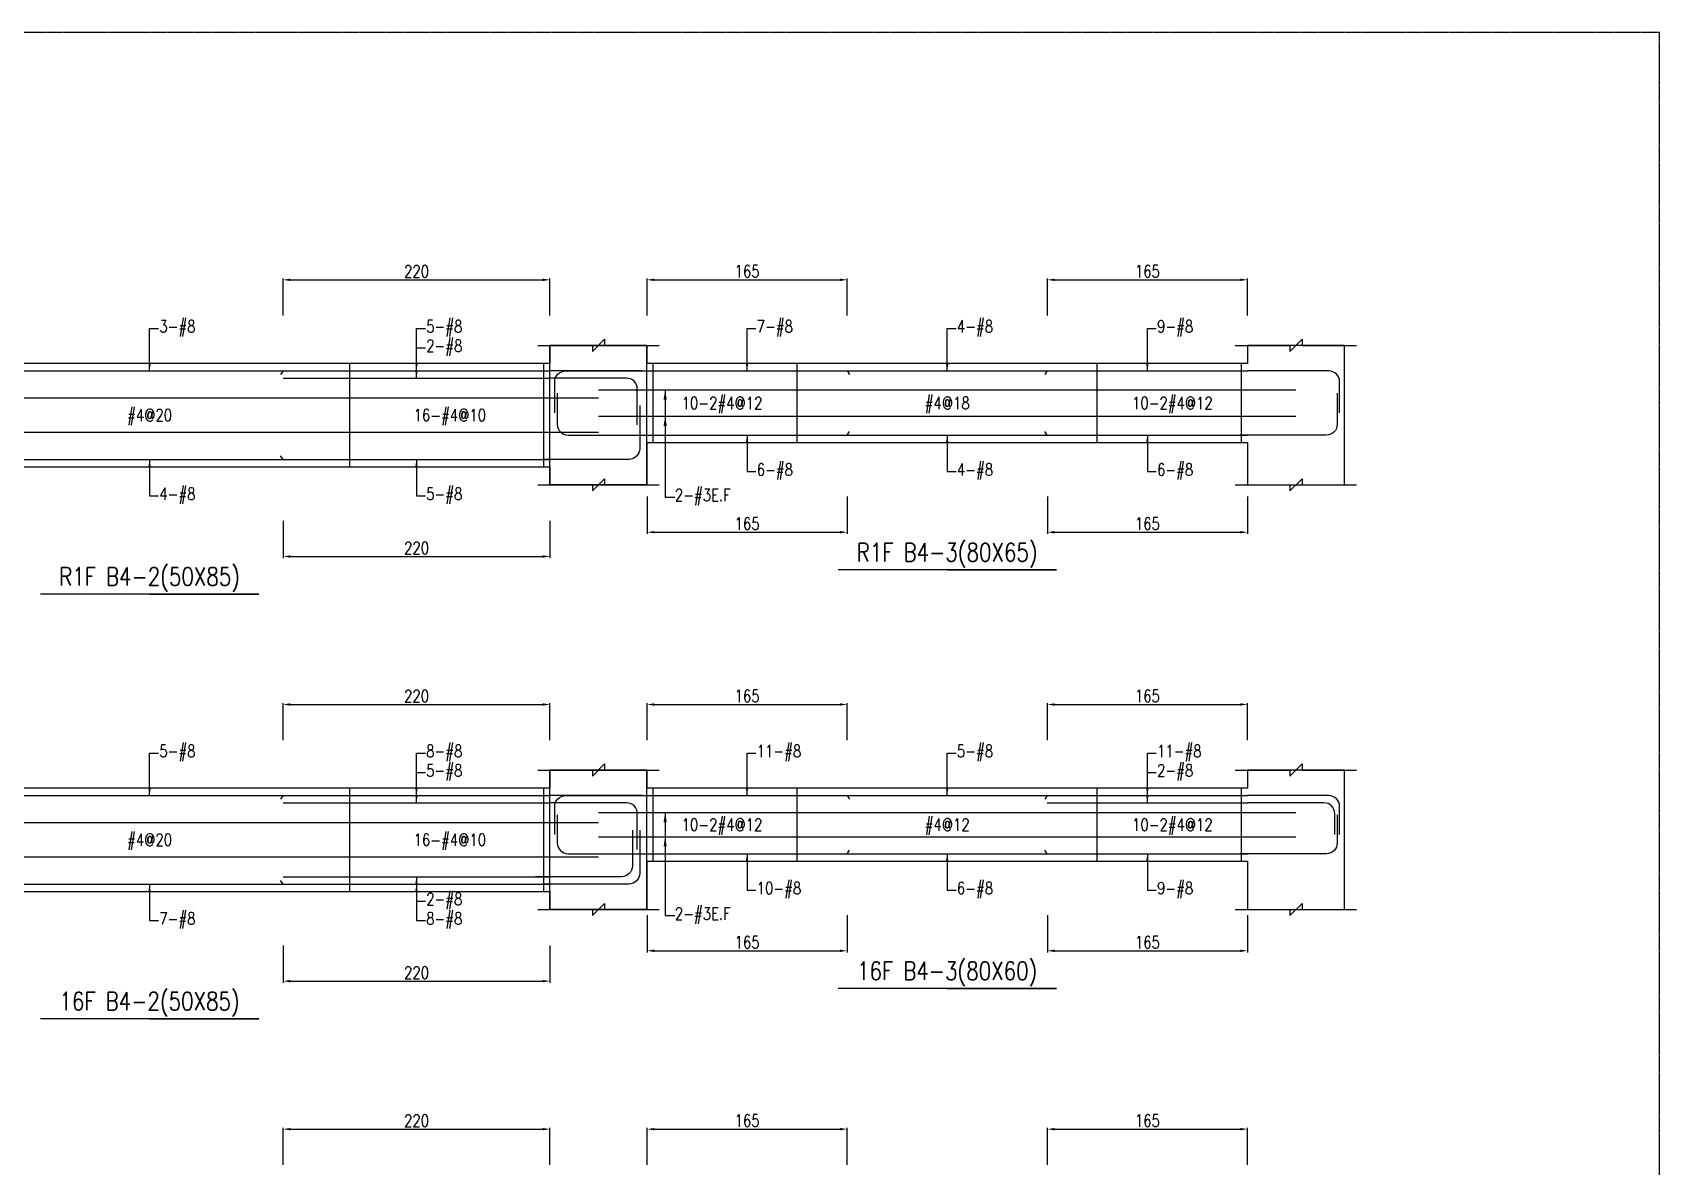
# Model space of a CAD drawing. Header units: millimetres. Extents: x 0 to 84580, y -12276 to 4373.
# Drawn here: x 50636 to 51977, y 1134 to 2069 of the extents above; entities that cross this region are included whole.
import ezdxf
from ezdxf.enums import TextEntityAlignment as Align

# ---------------------------------------------------------------- set-up
doc = ezdxf.new("R2010")
doc.units = ezdxf.units.MM
doc.header["$MEASUREMENT"] = 0
doc.linetypes.add('CENTER', pattern=[2, 1.25, -0.25, 0.25, -0.25])
for name, color, linetype in [('S-DIM', 2, 'Continuous'), ('S-GRID', 1, 'CENTER'), ('S-LEADER', 2, 'Continuous'), ('S-RC', 130, 'Continuous'), ('S-REINF', 6, 'Continuous'), ('S-TEXT', 2, 'Continuous')]:
    doc.layers.add(name, color=color, linetype=linetype)
doc.styles.add('CS4', font='romans.shx', dxfattribs={"width": 0.8, "bigfont": 'lsp.shx'})
doc.styles.get("Standard").update_dxf_attribs({"font": 'arial.ttf'})
doc.dimstyles.new('ISO-25', dxfattribs={"dimtxt": 2.5, "dimasz": 2.5, "dimexe": 1.25, "dimexo": 0.625, "dimtad": 1, "dimtxsty": 'Standard', "dimcen": 2.5, "dimadec": 0, "dimazin": 0, "dimtfac": 1, "dimtmove": 0, "dimatfit": 3, "dimfxl": 0, "dimarcsym": 0})

# ---------------------------------------------------------------- blocks, each defined once
blk = doc.blocks.new('*D663')
at = {"layer": 'DEFPOINTS', "color": 0, "transparency": 16777216}
for p in [(51062.4, 1165.2), (50842.4, 1135.2), (51062.4, 1135.2)]:
    blk.add_point(p, dxfattribs=at)
at = {"layer": 'S-DIM', "color": 0, "lineweight": -2, "transparency": 16777216}
for p, q in [((50842.4, 1135.8), (50842.4, 1166.4)), ((50848.4, 1165.2), (51056.4, 1165.2)), ((51062.4, 1135.8), (51062.4, 1166.4))]:
    blk.add_line(p, q, dxfattribs=at)
at = {"layer": 'S-DIM', "color": 0, "transparency": 16777216}
for points in [[(50848.4, 1166.2), (50848.4, 1164.2), (50842.4, 1165.2)], [(51056.4, 1166.2), (51056.4, 1164.2), (51062.4, 1165.2)]]:
    blk.add_solid(points, dxfattribs=at)
at = {"layer": 'S-DIM', "color": 0, "transparency": 16777216, "insert": (50952.4, 1172.2), "char_height": 10, "attachment_point": 5, "style": 'CS4'}
blk.add_mtext('220', dxfattribs=at)
blk = doc.blocks.new('*D675')
at = {"layer": 'DEFPOINTS', "color": 0, "transparency": 16777216}
for p in [(51062.4, 1515.2), (50842.4, 1485.2), (51062.4, 1485.2)]:
    blk.add_point(p, dxfattribs=at)
at = {"layer": 'S-DIM', "color": 0, "lineweight": -2, "transparency": 16777216}
for p, q in [((50842.4, 1485.8), (50842.4, 1516.4)), ((51062.4, 1485.8), (51062.4, 1516.4)), ((50848.4, 1515.2), (51056.4, 1515.2))]:
    blk.add_line(p, q, dxfattribs=at)
at = {"layer": 'S-DIM', "color": 0, "transparency": 16777216}
for points in [[(50848.4, 1516.2), (50848.4, 1514.2), (50842.4, 1515.2)], [(51056.4, 1516.2), (51056.4, 1514.2), (51062.4, 1515.2)]]:
    blk.add_solid(points, dxfattribs=at)
at = {"layer": 'S-DIM', "color": 0, "transparency": 16777216, "insert": (50952.4, 1522.2), "char_height": 10, "attachment_point": 5, "style": 'CS4'}
blk.add_mtext('220', dxfattribs=at)
blk = doc.blocks.new('*D677')
at = {"layer": 'DEFPOINTS', "color": 0, "transparency": 16777216}
for p in [(50842.4, 1317.2), (51062.4, 1317.2), (51062.4, 1287.2)]:
    blk.add_point(p, dxfattribs=at)
at = {"layer": 'S-DIM', "color": 0, "lineweight": -2, "transparency": 16777216}
for p, q in [((50842.4, 1316.5), (50842.4, 1285.9)), ((51062.4, 1316.5), (51062.4, 1285.9)), ((50848.4, 1287.2), (51056.4, 1287.2))]:
    blk.add_line(p, q, dxfattribs=at)
at = {"layer": 'S-DIM', "color": 0, "transparency": 16777216}
for points in [[(50848.4, 1288.2), (50848.4, 1286.2), (50842.4, 1287.2)], [(51056.4, 1288.2), (51056.4, 1286.2), (51062.4, 1287.2)]]:
    blk.add_solid(points, dxfattribs=at)
at = {"layer": 'S-DIM', "color": 0, "transparency": 16777216, "insert": (50952.4, 1294.2), "char_height": 10, "attachment_point": 5, "style": 'CS4'}
blk.add_mtext('220', dxfattribs=at)
blk = doc.blocks.new('*D679')
at = {"layer": 'DEFPOINTS', "color": 0, "transparency": 16777216}
for p in [(51062.4, 1865.2), (50842.4, 1835.2), (51062.4, 1835.2)]:
    blk.add_point(p, dxfattribs=at)
at = {"layer": 'S-DIM', "color": 0, "lineweight": -2, "transparency": 16777216}
for p, q in [((50842.4, 1835.8), (50842.4, 1866.4)), ((50848.4, 1865.2), (51056.4, 1865.2)), ((51062.4, 1835.8), (51062.4, 1866.4))]:
    blk.add_line(p, q, dxfattribs=at)
at = {"layer": 'S-DIM', "color": 0, "transparency": 16777216}
for points in [[(50848.4, 1866.2), (50848.4, 1864.2), (50842.4, 1865.2)], [(51056.4, 1866.2), (51056.4, 1864.2), (51062.4, 1865.2)]]:
    blk.add_solid(points, dxfattribs=at)
at = {"layer": 'S-DIM', "color": 0, "transparency": 16777216, "insert": (50952.4, 1872.2), "char_height": 10, "attachment_point": 5, "style": 'CS4'}
blk.add_mtext('220', dxfattribs=at)
blk = doc.blocks.new('*D681')
at = {"layer": 'DEFPOINTS', "color": 0, "transparency": 16777216}
for p in [(50842.4, 1667.2), (51062.4, 1667.2), (51062.4, 1637.2)]:
    blk.add_point(p, dxfattribs=at)
at = {"layer": 'S-DIM', "color": 0, "lineweight": -2, "transparency": 16777216}
for p, q in [((50842.4, 1666.5), (50842.4, 1635.9)), ((51062.4, 1666.5), (51062.4, 1635.9)), ((50848.4, 1637.2), (51056.4, 1637.2))]:
    blk.add_line(p, q, dxfattribs=at)
at = {"layer": 'S-DIM', "color": 0, "transparency": 16777216}
for points in [[(50848.4, 1638.2), (50848.4, 1636.2), (50842.4, 1637.2)], [(51056.4, 1638.2), (51056.4, 1636.2), (51062.4, 1637.2)]]:
    blk.add_solid(points, dxfattribs=at)
at = {"layer": 'S-DIM', "color": 0, "transparency": 16777216, "insert": (50952.4, 1644.2), "char_height": 10, "attachment_point": 5, "style": 'CS4'}
blk.add_mtext('220', dxfattribs=at)
blk = doc.blocks.new('*D682')
at = {"layer": 'DEFPOINTS', "color": 0, "transparency": 16777216}
for p in [(51307.4, 1165.2), (51142.4, 1135.2), (51307.4, 1135.2)]:
    blk.add_point(p, dxfattribs=at)
at = {"layer": 'S-DIM', "color": 0, "lineweight": -2, "transparency": 16777216}
for p, q in [((51142.4, 1135.8), (51142.4, 1166.4)), ((51148.4, 1165.2), (51301.4, 1165.2)), ((51307.4, 1135.8), (51307.4, 1166.4))]:
    blk.add_line(p, q, dxfattribs=at)
at = {"layer": 'S-DIM', "color": 0, "transparency": 16777216}
for points in [[(51148.4, 1166.2), (51148.4, 1164.2), (51142.4, 1165.2)], [(51301.4, 1166.2), (51301.4, 1164.2), (51307.4, 1165.2)]]:
    blk.add_solid(points, dxfattribs=at)
at = {"layer": 'S-DIM', "color": 0, "transparency": 16777216, "insert": (51224.9, 1172.2), "char_height": 10, "attachment_point": 5, "style": 'CS4'}
blk.add_mtext('165', dxfattribs=at)
blk = doc.blocks.new('*D683')
at = {"layer": 'DEFPOINTS', "color": 0, "transparency": 16777216}
for p in [(51637.4, 1165.2), (51472.4, 1135.2), (51637.4, 1135.2)]:
    blk.add_point(p, dxfattribs=at)
at = {"layer": 'S-DIM', "color": 0, "lineweight": -2, "transparency": 16777216}
for p, q in [((51472.4, 1135.8), (51472.4, 1166.4)), ((51478.4, 1165.2), (51631.4, 1165.2)), ((51637.4, 1135.8), (51637.4, 1166.4))]:
    blk.add_line(p, q, dxfattribs=at)
at = {"layer": 'S-DIM', "color": 0, "transparency": 16777216}
for points in [[(51478.4, 1166.2), (51478.4, 1164.2), (51472.4, 1165.2)], [(51631.4, 1166.2), (51631.4, 1164.2), (51637.4, 1165.2)]]:
    blk.add_solid(points, dxfattribs=at)
at = {"layer": 'S-DIM', "color": 0, "transparency": 16777216, "insert": (51554.9, 1172.2), "char_height": 10, "attachment_point": 5, "style": 'CS4'}
blk.add_mtext('165', dxfattribs=at)
blk = doc.blocks.new('*D686')
at = {"layer": 'DEFPOINTS', "color": 0, "transparency": 16777216}
for p in [(51307.4, 1515.2), (51142.4, 1485.2), (51307.4, 1485.2)]:
    blk.add_point(p, dxfattribs=at)
at = {"layer": 'S-DIM', "color": 0, "lineweight": -2, "transparency": 16777216}
for p, q in [((51142.4, 1485.8), (51142.4, 1516.4)), ((51307.4, 1485.8), (51307.4, 1516.4)), ((51148.4, 1515.2), (51301.4, 1515.2))]:
    blk.add_line(p, q, dxfattribs=at)
at = {"layer": 'S-DIM', "color": 0, "transparency": 16777216}
for points in [[(51148.4, 1516.2), (51148.4, 1514.2), (51142.4, 1515.2)], [(51301.4, 1516.2), (51301.4, 1514.2), (51307.4, 1515.2)]]:
    blk.add_solid(points, dxfattribs=at)
at = {"layer": 'S-DIM', "color": 0, "transparency": 16777216, "insert": (51224.9, 1522.2), "char_height": 10, "attachment_point": 5, "style": 'CS4'}
blk.add_mtext('165', dxfattribs=at)
blk = doc.blocks.new('*D687')
at = {"layer": 'DEFPOINTS', "color": 0, "transparency": 16777216}
for p in [(51637.4, 1515.2), (51472.4, 1485.2), (51637.4, 1485.2)]:
    blk.add_point(p, dxfattribs=at)
at = {"layer": 'S-DIM', "color": 0, "lineweight": -2, "transparency": 16777216}
for p, q in [((51472.4, 1485.8), (51472.4, 1516.4)), ((51637.4, 1485.8), (51637.4, 1516.4)), ((51478.4, 1515.2), (51631.4, 1515.2))]:
    blk.add_line(p, q, dxfattribs=at)
at = {"layer": 'S-DIM', "color": 0, "transparency": 16777216}
for points in [[(51478.4, 1516.2), (51478.4, 1514.2), (51472.4, 1515.2)], [(51631.4, 1516.2), (51631.4, 1514.2), (51637.4, 1515.2)]]:
    blk.add_solid(points, dxfattribs=at)
at = {"layer": 'S-DIM', "color": 0, "transparency": 16777216, "insert": (51554.9, 1522.2), "char_height": 10, "attachment_point": 5, "style": 'CS4'}
blk.add_mtext('165', dxfattribs=at)
blk = doc.blocks.new('*D688')
at = {"layer": 'DEFPOINTS', "color": 0, "transparency": 16777216}
for p in [(51142.4, 1342.2), (51307.4, 1342.2), (51307.4, 1312.2)]:
    blk.add_point(p, dxfattribs=at)
at = {"layer": 'S-DIM', "color": 0, "lineweight": -2, "transparency": 16777216}
for p, q in [((51142.4, 1341.5), (51142.4, 1310.9)), ((51307.4, 1341.5), (51307.4, 1310.9)), ((51148.4, 1312.2), (51301.4, 1312.2))]:
    blk.add_line(p, q, dxfattribs=at)
at = {"layer": 'S-DIM', "color": 0, "transparency": 16777216}
for points in [[(51148.4, 1313.2), (51148.4, 1311.2), (51142.4, 1312.2)], [(51301.4, 1313.2), (51301.4, 1311.2), (51307.4, 1312.2)]]:
    blk.add_solid(points, dxfattribs=at)
at = {"layer": 'S-DIM', "color": 0, "transparency": 16777216, "insert": (51224.9, 1319.2), "char_height": 10, "attachment_point": 5, "style": 'CS4'}
blk.add_mtext('165', dxfattribs=at)
blk = doc.blocks.new('*D689')
at = {"layer": 'DEFPOINTS', "color": 0, "transparency": 16777216}
for p in [(51472.4, 1342.2), (51637.4, 1342.2), (51637.4, 1312.2)]:
    blk.add_point(p, dxfattribs=at)
at = {"layer": 'S-DIM', "color": 0, "lineweight": -2, "transparency": 16777216}
for p, q in [((51472.4, 1341.5), (51472.4, 1310.9)), ((51637.4, 1341.5), (51637.4, 1310.9)), ((51478.4, 1312.2), (51631.4, 1312.2))]:
    blk.add_line(p, q, dxfattribs=at)
at = {"layer": 'S-DIM', "color": 0, "transparency": 16777216}
for points in [[(51478.4, 1313.2), (51478.4, 1311.2), (51472.4, 1312.2)], [(51631.4, 1313.2), (51631.4, 1311.2), (51637.4, 1312.2)]]:
    blk.add_solid(points, dxfattribs=at)
at = {"layer": 'S-DIM', "color": 0, "transparency": 16777216, "insert": (51554.9, 1319.2), "char_height": 10, "attachment_point": 5, "style": 'CS4'}
blk.add_mtext('165', dxfattribs=at)
blk = doc.blocks.new('*D690')
at = {"layer": 'DEFPOINTS', "color": 0, "transparency": 16777216}
for p in [(51307.4, 1865.2), (51142.4, 1835.2), (51307.4, 1835.2)]:
    blk.add_point(p, dxfattribs=at)
at = {"layer": 'S-DIM', "color": 0, "lineweight": -2, "transparency": 16777216}
for p, q in [((51142.4, 1835.8), (51142.4, 1866.4)), ((51148.4, 1865.2), (51301.4, 1865.2)), ((51307.4, 1835.8), (51307.4, 1866.4))]:
    blk.add_line(p, q, dxfattribs=at)
at = {"layer": 'S-DIM', "color": 0, "transparency": 16777216}
for points in [[(51148.4, 1866.2), (51148.4, 1864.2), (51142.4, 1865.2)], [(51301.4, 1866.2), (51301.4, 1864.2), (51307.4, 1865.2)]]:
    blk.add_solid(points, dxfattribs=at)
at = {"layer": 'S-DIM', "color": 0, "transparency": 16777216, "insert": (51224.9, 1872.2), "char_height": 10, "attachment_point": 5, "style": 'CS4'}
blk.add_mtext('165', dxfattribs=at)
blk = doc.blocks.new('*D691')
at = {"layer": 'DEFPOINTS', "color": 0, "transparency": 16777216}
for p in [(51637.4, 1865.2), (51472.4, 1835.2), (51637.4, 1835.2)]:
    blk.add_point(p, dxfattribs=at)
at = {"layer": 'S-DIM', "color": 0, "lineweight": -2, "transparency": 16777216}
for p, q in [((51472.4, 1835.8), (51472.4, 1866.4)), ((51478.4, 1865.2), (51631.4, 1865.2)), ((51637.4, 1835.8), (51637.4, 1866.4))]:
    blk.add_line(p, q, dxfattribs=at)
at = {"layer": 'S-DIM', "color": 0, "transparency": 16777216}
for points in [[(51478.4, 1866.2), (51478.4, 1864.2), (51472.4, 1865.2)], [(51631.4, 1866.2), (51631.4, 1864.2), (51637.4, 1865.2)]]:
    blk.add_solid(points, dxfattribs=at)
at = {"layer": 'S-DIM', "color": 0, "transparency": 16777216, "insert": (51554.9, 1872.2), "char_height": 10, "attachment_point": 5, "style": 'CS4'}
blk.add_mtext('165', dxfattribs=at)
blk = doc.blocks.new('*D692')
at = {"layer": 'DEFPOINTS', "color": 0, "transparency": 16777216}
for p in [(51142.4, 1687.2), (51307.4, 1687.2), (51307.4, 1657.2)]:
    blk.add_point(p, dxfattribs=at)
at = {"layer": 'S-DIM', "color": 0, "lineweight": -2, "transparency": 16777216}
for p, q in [((51142.4, 1686.5), (51142.4, 1655.9)), ((51307.4, 1686.5), (51307.4, 1655.9)), ((51148.4, 1657.2), (51301.4, 1657.2))]:
    blk.add_line(p, q, dxfattribs=at)
at = {"layer": 'S-DIM', "color": 0, "transparency": 16777216}
for points in [[(51148.4, 1658.2), (51148.4, 1656.2), (51142.4, 1657.2)], [(51301.4, 1658.2), (51301.4, 1656.2), (51307.4, 1657.2)]]:
    blk.add_solid(points, dxfattribs=at)
at = {"layer": 'S-DIM', "color": 0, "transparency": 16777216, "insert": (51224.9, 1664.2), "char_height": 10, "attachment_point": 5, "style": 'CS4'}
blk.add_mtext('165', dxfattribs=at)
blk = doc.blocks.new('*D693')
at = {"layer": 'DEFPOINTS', "color": 0, "transparency": 16777216}
for p in [(51472.4, 1687.2), (51637.4, 1687.2), (51637.4, 1657.2)]:
    blk.add_point(p, dxfattribs=at)
at = {"layer": 'S-DIM', "color": 0, "lineweight": -2, "transparency": 16777216}
for p, q in [((51472.4, 1686.5), (51472.4, 1655.9)), ((51637.4, 1686.5), (51637.4, 1655.9)), ((51478.4, 1657.2), (51631.4, 1657.2))]:
    blk.add_line(p, q, dxfattribs=at)
at = {"layer": 'S-DIM', "color": 0, "transparency": 16777216}
for points in [[(51478.4, 1658.2), (51478.4, 1656.2), (51472.4, 1657.2)], [(51631.4, 1658.2), (51631.4, 1656.2), (51637.4, 1657.2)]]:
    blk.add_solid(points, dxfattribs=at)
at = {"layer": 'S-DIM', "color": 0, "transparency": 16777216, "insert": (51554.9, 1664.2), "char_height": 10, "attachment_point": 5, "style": 'CS4'}
blk.add_mtext('165', dxfattribs=at)

msp = doc.modelspace()

# ---------------------------------------------------------------- linework, layer by layer
at = {"layer": 'S-GRID'}
msp.add_lwpolyline([(48748, 0), (51977, 0), (51977, 2069), (48748, 2069), (48748, 0)], dxfattribs=at)
at = {"layer": 'S-RC'}
for points in [[(51052.355, 1811.174), (51097.355, 1811.166), (51097.354, 1806.166), (51107.356, 1816.164), (51107.355, 1811.164), (51152.355, 1811.155)], [(51052.355, 1811.174), (51097.355, 1811.166), (51097.354, 1806.166), (51107.356, 1816.164), (51107.355, 1811.164), (51152.355, 1811.155)], [(51062.355, 1711.174), (51062.355, 1696.174), (51142.355, 1696.174), (51142.355, 1811.174), (51062.355, 1811.174), (51062.355, 1796.174)], [(51142.355, 1731.174), (51142.355, 1696.174), (51062.355, 1696.174), (51062.355, 1811.174), (51142.355, 1811.174), (51142.355, 1796.174)], [(51627.355, 1811.174), (51672.355, 1811.166), (51672.354, 1806.166), (51682.356, 1816.164), (51682.355, 1811.164), (51727.355, 1811.155)], [(51637.355, 1731.174), (51637.355, 1696.174), (51717.355, 1696.174), (51717.355, 1811.174), (51637.355, 1811.174), (51637.355, 1796.174)], [(51062.355, 1796.174), (50402.355, 1796.174)], [(51637.355, 1796.174), (51142.355, 1796.174)], [(51142.355, 1731.174), (51637.355, 1731.174)], [(50402.355, 1711.174), (51062.355, 1711.174)], [(51052.355, 1696.174), (51097.355, 1696.166), (51097.354, 1691.166), (51107.356, 1701.164), (51107.355, 1696.164), (51152.355, 1696.155)], [(51052.355, 1696.174), (51097.355, 1696.166), (51097.354, 1691.166), (51107.356, 1701.164), (51107.355, 1696.164), (51152.355, 1696.155)], [(51627.355, 1696.174), (51672.355, 1696.166), (51672.354, 1691.166), (51682.356, 1701.164), (51682.355, 1696.164), (51727.355, 1696.155)], [(51389.855, 1626.174), (51479.855, 1626.174), (51299.855, 1626.174)], [(50732.355, 1606.174), (50822.355, 1606.174), (50642.355, 1606.174)], [(51052.355, 1461.174), (51097.355, 1461.166), (51097.354, 1456.166), (51107.356, 1466.164), (51107.355, 1461.164), (51152.355, 1461.155)], [(51052.355, 1461.174), (51097.355, 1461.166), (51097.354, 1456.166), (51107.356, 1466.164), (51107.355, 1461.164), (51152.355, 1461.155)], [(51627.355, 1461.174), (51672.355, 1461.166), (51672.354, 1456.166), (51682.356, 1466.164), (51682.355, 1461.164), (51727.355, 1461.155)], [(51062.355, 1361.174), (51062.355, 1346.174), (51142.355, 1346.174), (51142.355, 1461.174), (51062.355, 1461.174), (51062.355, 1446.174)], [(51142.355, 1386.174), (51142.355, 1346.174), (51062.355, 1346.174), (51062.355, 1461.174), (51142.355, 1461.174), (51142.355, 1446.174)], [(51637.355, 1386.174), (51637.355, 1346.174), (51717.355, 1346.174), (51717.355, 1461.174), (51637.355, 1461.174), (51637.355, 1446.174)], [(51062.355, 1446.174), (50402.355, 1446.174)], [(51637.355, 1446.174), (51142.355, 1446.174)], [(51142.355, 1386.174), (51637.355, 1386.174)], [(50402.355, 1361.174), (51062.355, 1361.174)], [(51052.355, 1346.174), (51097.355, 1346.166), (51097.354, 1341.166), (51107.356, 1351.164), (51107.355, 1346.164), (51152.355, 1346.155)], [(51052.355, 1346.174), (51097.355, 1346.166), (51097.354, 1341.166), (51107.356, 1351.164), (51107.355, 1346.164), (51152.355, 1346.155)], [(51627.355, 1346.174), (51672.355, 1346.166), (51672.354, 1341.166), (51682.356, 1351.164), (51682.355, 1346.164), (51727.355, 1346.155)], [(51389.855, 1281.174), (51479.855, 1281.174), (51299.855, 1281.174)], [(50732.355, 1256.174), (50822.355, 1256.174), (50642.355, 1256.174)]]:
    msp.add_lwpolyline(points, dxfattribs=at)
at = {"layer": 'S-REINF'}
for points in [[(50622.355, 1790.174), (50842.355, 1790.174)], [(50842.355, 1790.174), (50840.355, 1787.174)], [(50842.355, 1790.174), (51062.355, 1790.174)], [(50842.355, 1784.174), (51062.355, 1784.174)], [(51138.355, 1790.174), (51062.355, 1790.174)], [(51142.355, 1790.174), (51307.355, 1790.174)], [(51307.355, 1790.174), (51309.355, 1787.174)], [(51307.355, 1790.174), (51472.355, 1790.174)], [(51472.355, 1790.174), (51470.355, 1787.174)], [(51472.355, 1790.174), (51637.355, 1790.174)], [(51142.355, 1737.174), (51307.355, 1737.174)], [(51307.355, 1737.174), (51309.355, 1740.174)], [(51307.355, 1737.174), (51472.355, 1737.174)], [(51472.355, 1737.174), (51470.355, 1740.174)], [(51472.355, 1737.174), (51637.355, 1737.174)], [(50622.355, 1717.174), (50842.355, 1717.174)], [(50842.355, 1717.174), (50840.355, 1720.174)], [(50842.355, 1717.174), (51062.355, 1717.174)], [(50622.355, 1440.174), (50842.355, 1440.174)], [(50842.355, 1440.174), (50840.355, 1437.174)], [(50842.355, 1440.174), (51062.355, 1440.174)], [(51138.355, 1440.174), (51062.355, 1440.174)], [(51142.355, 1440.174), (51307.355, 1440.174)], [(51307.355, 1440.174), (51309.355, 1437.174)], [(51307.355, 1440.174), (51472.355, 1440.174)], [(51472.355, 1440.174), (51470.355, 1437.174)], [(51472.355, 1440.174), (51637.355, 1440.174)], [(50842.355, 1434.174), (51062.355, 1434.174)], [(51472.355, 1434.174), (51637.355, 1434.174)], [(51307.355, 1392.174), (51309.355, 1395.174)], [(51472.355, 1392.174), (51470.355, 1395.174)], [(51142.355, 1392.174), (51307.355, 1392.174)], [(51307.355, 1392.174), (51472.355, 1392.174)], [(51472.355, 1392.174), (51637.355, 1392.174)], [(50842.355, 1367.174), (50840.355, 1370.174)], [(50842.355, 1373.174), (51062.355, 1373.174)], [(50622.355, 1367.174), (50842.355, 1367.174)], [(50842.355, 1367.174), (51062.355, 1367.174)]]:
    msp.add_lwpolyline(points, dxfattribs=at)
at = {"layer": 'S-REINF', "color": 1}
for points in [[(50897.355, 1711.174), (50897.355, 1796.174)], [(51057.355, 1711.174), (51057.355, 1796.174)], [(51147.355, 1731.174), (51147.355, 1796.174)], [(51266.105, 1731.174), (51266.105, 1796.174)], [(51513.605, 1731.174), (51513.605, 1796.174)], [(51632.355, 1731.174), (51632.355, 1796.174)], [(51102.355, 1774.508), (51677.355, 1774.508)], [(50362.355, 1767.841), (51102.355, 1767.841)], [(51102.355, 1752.841), (51677.355, 1752.841)], [(50362.355, 1739.508), (51102.355, 1739.508)], [(50897.355, 1361.174), (50897.355, 1446.174)], [(51057.355, 1361.174), (51057.355, 1446.174)], [(51147.355, 1386.174), (51147.355, 1446.174)], [(51266.105, 1386.174), (51266.105, 1446.174)], [(51513.605, 1386.174), (51513.605, 1446.174)], [(51632.355, 1386.174), (51632.355, 1446.174)], [(51102.355, 1426.174), (51677.355, 1426.174)], [(50362.355, 1417.841), (51102.355, 1417.841)], [(51102.355, 1406.174), (51677.355, 1406.174)], [(50362.355, 1389.508), (51102.355, 1389.508)]]:
    msp.add_lwpolyline(points, dxfattribs=at)
at = {"layer": 'S-REINF'}
for points in [[(51134.355, 1745.674), (51134.355, 1775.174, 0.41421356), (51125.355, 1784.174), (51062.355, 1784.174)], [(51066.355, 1755.674), (51066.355, 1781.174, -0.41421356), (51075.355, 1790.174), (51142.355, 1790.174)], [(51713.355, 1755.674), (51713.355, 1781.174, 0.41421356), (51704.355, 1790.174), (51637.355, 1790.174)], [(51068.355, 1771.674), (51068.355, 1746.174, 0.41421356), (51077.355, 1737.174), (51142.355, 1737.174)], [(51711.355, 1771.674), (51711.355, 1746.174, -0.41421356), (51702.355, 1737.174), (51631.355, 1737.174)], [(51136.355, 1761.674), (51136.355, 1726.174, -0.41421356), (51127.355, 1717.174), (51056.355, 1717.174)], [(51066.355, 1408.174), (51066.355, 1431.174, -0.41421356), (51075.355, 1440.174), (51142.355, 1440.174)], [(51713.355, 1408.174), (51713.355, 1431.174, 0.41421356), (51704.355, 1440.174), (51637.355, 1440.174)], [(51134.355, 1395.674), (51134.355, 1425.174, 0.41421356), (51125.355, 1434.174), (51062.355, 1434.174)], [(51068.355, 1424.174), (51068.355, 1401.174, 0.41421356), (51077.355, 1392.174), (51142.355, 1392.174)], [(51711.355, 1424.174), (51711.355, 1401.174, -0.41421356), (51702.355, 1392.174), (51631.355, 1392.174)], [(51709.355, 1408.174), (51709.355, 1425.174, 0.41421356), (51700.355, 1434.174), (51637.355, 1434.174)], [(51130.355, 1411.674), (51130.355, 1382.174, -0.41421356), (51121.355, 1373.174), (51050.355, 1373.174)], [(51136.355, 1411.674), (51136.355, 1376.174, -0.41421356), (51127.355, 1367.174), (51056.355, 1367.174)]]:
    msp.add_lwpolyline(points, format="xyb", dxfattribs=at)

# ---------------------------------------------------------------- texts
at = {"layer": 'S-LEADER', "char_height": 10, "attachment_point": 4, "style": 'CS4'}
for s, insert in [('3-#8', (50740.355, 1825.174)), ('5-#8', (50960.355, 1825.174)), ('7-#8', (51232.855, 1825.174)), ('4-#8', (51397.855, 1825.174)), ('9-#8', (51562.855, 1825.174)), ('2-#8', (50960.355, 1809.174)), ('6-#8', (51232.855, 1707.174)), ('4-#8', (51397.855, 1707.174)), ('6-#8', (51562.855, 1707.174)), ('4-#8', (50740.355, 1687.174)), ('5-#8', (50960.355, 1687.174)), ('5-#8', (50740.355, 1475.174)), ('8-#8', (50960.355, 1475.174)), ('11-#8', (51232.855, 1475.174)), ('5-#8', (51397.855, 1475.174)), ('11-#8', (51562.855, 1475.174)), ('5-#8', (50960.355, 1459.174)), ('2-#8', (51562.855, 1459.174)), ('10-#8', (51232.855, 1362.174)), ('6-#8', (51397.855, 1362.174)), ('9-#8', (51562.855, 1362.174)), ('2-#8', (50960.355, 1353.174)), ('7-#8', (50740.355, 1337.174)), ('8-#8', (50960.355, 1337.174))]:
    msp.add_mtext(s, dxfattribs=dict(at, insert=insert))
at = {"layer": 'S-LEADER', "color": 3, "char_height": 10, "attachment_point": 4, "style": 'CS4'}
for insert in [(51165.355, 1686.174), (51165.355, 1341.174)]:
    msp.add_mtext('2-#3E.F', dxfattribs=dict(at, insert=insert))
at = {"layer": 'S-RC', "style": 'CS4', "width": 0.8}
for s, p in [('R1F B4-3(80X65)', (51389.855, 1633.174)), ('R1F B4-2(50X85)', (50732.355, 1613.174)), ('16F B4-3(80X60)', (51389.855, 1288.174)), ('16F B4-2(50X85)', (50732.355, 1263.174))]:
    msp.add_text(s, height=15, dxfattribs=at).set_placement(p, align=Align.CENTER)
at = {"layer": 'S-TEXT', "color": 1, "style": 'CS4', "width": 0.8}
for s, p in [('10-2#4@12', (51204.23, 1758.674)), ('#4@18', (51389.855, 1758.674)), ('10-2#4@12', (51575.48, 1758.674)), ('#4@20', (50732.355, 1748.674)), ('16-#4@10', (50979.855, 1748.674)), ('10-2#4@12', (51204.23, 1411.174)), ('#4@12', (51389.855, 1411.174)), ('10-2#4@12', (51575.48, 1411.174)), ('#4@20', (50732.355, 1398.674)), ('16-#4@10', (50979.855, 1398.674))]:
    msp.add_text(s, height=10, dxfattribs=at).set_placement(p, align=Align.CENTER)

# ---------------------------------------------------------------- dimensions: what is measured, and where the dimension line sits
at = {"layer": 'S-DIM'}
for p1, p2, distance, picture, middle in [((50842.355, 1835.174), (51062.355, 1835.174), 30, '*D679', (50952.355, 1872.174)), ((51142.355, 1835.174), (51307.355, 1835.174), 30, '*D690', (51224.855, 1872.174)), ((51472.355, 1835.174), (51637.355, 1835.174), 30, '*D691', (51554.855, 1872.174)), ((51142.355, 1687.174), (51307.355, 1687.174), -30, '*D692', (51224.855, 1664.174)), ((51472.355, 1687.174), (51637.355, 1687.174), -30, '*D693', (51554.855, 1664.174)), ((50842.355, 1667.174), (51062.355, 1667.174), -30, '*D681', (50952.355, 1644.174)), ((50842.355, 1485.174), (51062.355, 1485.174), 30, '*D675', (50952.355, 1522.174)), ((51142.355, 1485.174), (51307.355, 1485.174), 30, '*D686', (51224.855, 1522.174)), ((51472.355, 1485.174), (51637.355, 1485.174), 30, '*D687', (51554.855, 1522.174)), ((51142.355, 1342.174), (51307.355, 1342.174), -30, '*D688', (51224.855, 1319.174)), ((51472.355, 1342.174), (51637.355, 1342.174), -30, '*D689', (51554.855, 1319.174)), ((50842.355, 1317.174), (51062.355, 1317.174), -30, '*D677', (50952.355, 1294.174)), ((50842.355, 1135.174), (51062.355, 1135.174), 30, '*D663', (50952.355, 1172.174)), ((51142.355, 1135.174), (51307.355, 1135.174), 30, '*D682', (51224.855, 1172.174)), ((51472.355, 1135.174), (51637.355, 1135.174), 30, '*D683', (51554.855, 1172.174))]:
    dim = msp.add_aligned_dim(p1=p1, p2=p2, distance=distance, dimstyle='ISO-25', override={"dimtxt": 10, "dimasz": 6, "dimgap": 2, "dimtxsty": 'CS4'}, dxfattribs=at)
    dim.commit()
    dim.dimension.update_dxf_attribs({"geometry": picture, "text_midpoint": middle})

# ---------------------------------------------------------------- leaders
at = {"layer": 'S-LEADER', "annotation_type": 0, "has_hookline": 1, "hookline_direction": 0}
for points, override, text_width in [([(50732.355, 1790.174), (50732.355, 1825.174), (50739.73, 1825.174)], {"dimasz": 6, "dimtad": 0}, 30.857), ([(50952.355, 1790.174), (50952.355, 1825.174), (50959.73, 1825.174)], {"dimasz": 6, "dimtad": 0}, 30.857), ([(51224.855, 1790.174), (51224.855, 1825.174), (51232.23, 1825.174)], {"dimasz": 6, "dimtad": 0}, 30.857), ([(51389.855, 1790.174), (51389.855, 1825.174), (51397.23, 1825.174)], {"dimasz": 6, "dimtad": 0}, 30.857), ([(51554.855, 1790.174), (51554.855, 1825.174), (51562.23, 1825.174)], {"dimasz": 6, "dimtad": 0}, 30.857), ([(50952.355, 1784.174), (50952.355, 1809.174), (50959.73, 1809.174)], {"dimasz": 6, "dimtad": 0}, 30.857), ([(51157.355, 1752.841), (51157.355, 1686.174), (51164.73, 1686.174)], {"dimasz": 8, "dimtad": 0}, 49.524), ([(51224.855, 1737.174), (51224.855, 1707.174), (51232.23, 1707.174)], {"dimasz": 6, "dimtad": 0}, 30.476), ([(51389.855, 1737.174), (51389.855, 1707.174), (51397.23, 1707.174)], {"dimasz": 6, "dimtad": 0}, 30.857), ([(51554.855, 1737.174), (51554.855, 1707.174), (51562.23, 1707.174)], {"dimasz": 6, "dimtad": 0}, 30.476), ([(50732.355, 1717.174), (50732.355, 1687.174), (50739.73, 1687.174)], {"dimasz": 6, "dimtad": 0}, 30.857), ([(50952.355, 1717.174), (50952.355, 1687.174), (50959.73, 1687.174)], {"dimasz": 6, "dimtad": 0}, 30.857), ([(50732.355, 1440.174), (50732.355, 1475.174), (50739.73, 1475.174)], {"dimasz": 6, "dimtad": 0}, 30.857), ([(50952.355, 1440.174), (50952.355, 1475.174), (50959.73, 1475.174)], {"dimasz": 6, "dimtad": 0}, 30.857), ([(51224.855, 1440.174), (51224.855, 1475.174), (51232.23, 1475.174)], {"dimasz": 6, "dimtad": 0}, 37.333), ([(51389.855, 1440.174), (51389.855, 1475.174), (51397.23, 1475.174)], {"dimasz": 6, "dimtad": 0}, 30.857), ([(51554.855, 1440.174), (51554.855, 1475.174), (51562.23, 1475.174)], {"dimasz": 6, "dimtad": 0}, 37.333), ([(50952.355, 1434.174), (50952.355, 1459.174), (50959.73, 1459.174)], {"dimasz": 6, "dimtad": 0}, 30.857), ([(51554.855, 1434.174), (51554.855, 1459.174), (51562.23, 1459.174)], {"dimasz": 6, "dimtad": 0}, 30.857), ([(51157.355, 1406.174), (51157.355, 1341.174), (51164.73, 1341.174)], {"dimasz": 8, "dimtad": 0}, 49.524), ([(51224.855, 1392.174), (51224.855, 1362.174), (51232.23, 1362.174)], {"dimasz": 6, "dimtad": 0}, 37.333), ([(51389.855, 1392.174), (51389.855, 1362.174), (51397.23, 1362.174)], {"dimasz": 6, "dimtad": 0}, 30.476), ([(51554.855, 1392.174), (51554.855, 1362.174), (51562.23, 1362.174)], {"dimasz": 6, "dimtad": 0}, 30.857), ([(50952.355, 1373.174), (50952.355, 1353.174), (50959.73, 1353.174)], {"dimasz": 6, "dimtad": 0}, 30.857), ([(50732.355, 1367.174), (50732.355, 1337.174), (50739.73, 1337.174)], {"dimasz": 6, "dimtad": 0}, 30.857), ([(50952.355, 1367.174), (50952.355, 1337.174), (50959.73, 1337.174)], {"dimasz": 6, "dimtad": 0}, 30.857)]:
    msp.add_leader(points, dimstyle='ISO-25', override=override, dxfattribs=dict(at, text_width=text_width))
at = {"layer": 'S-LEADER'}
for points in [[(51157.355, 1774.508), (51157.355, 1686.174), (51165.355, 1686.174)], [(51157.355, 1426.174), (51157.355, 1341.174), (51165.355, 1341.174)]]:
    msp.add_leader(points, dimstyle='ISO-25', override={"dimasz": 8}, dxfattribs=at)

doc.saveas('drawing.dxf')
